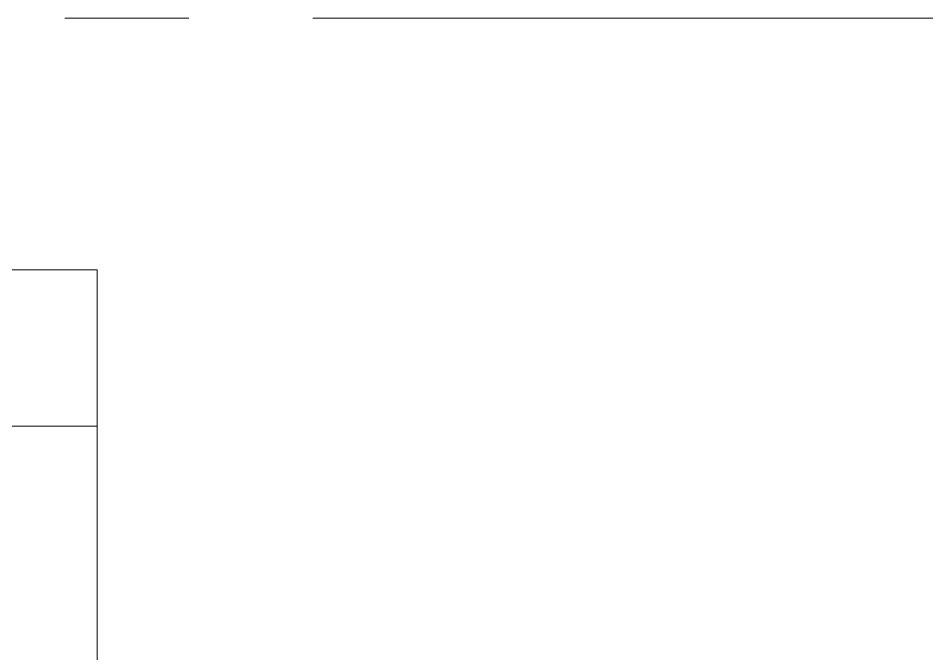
# Model space of a CAD drawing. Header units: millimetres. Extents: x -220592 to 404889, y -217665 to 38245.
# Drawn here: x 7778.67 to 7790.37, y -48112.35 to -48104.22 of the extents above; entities that cross this region are included whole.
import ezdxf

# ---------------------------------------------------------------- set-up
doc = ezdxf.new("R2010")
doc.units = ezdxf.units.MM
doc.linetypes.add('XKITLINE00', pattern=[0])
doc.layers.add('Part', color=7, linetype='Continuous', lineweight=0)
doc.layers.add('S-GRID', color=7, linetype='Continuous', lineweight=0)

# ---------------------------------------------------------------- blocks, each defined once
blk = doc.blocks.new('*A15106')
at = {"layer": 'S-GRID', "color": 7, "linetype": 'XKITLINE00', "lineweight": 0}
for p, q in [((41.616073, 106), (43.203573, 106)), ((44.791073, 106), (52.728573, 106))]:
    blk.add_line(p, q, dxfattribs=at)
blk = doc.blocks.new('*A15211')
at = {"layer": 'Part', "color": 7, "linetype": 'XKITLINE00', "lineweight": 0}
for p, q in [((40.029976, 100.779961), (40.029974, 93.899533)), ((42.029976, 100.77996), (40.029976, 100.779961)), ((42.029976, 100.77996), (42.029974, 93.899532)), ((42.029974, 93.899532), (40.029974, 93.899533))]:
    blk.add_line(p, q, dxfattribs=at)
blk = doc.blocks.new('*A15349')
at = {"layer": 'Part', "color": 7, "linetype": 'XKITLINE00', "lineweight": 0}
for p, q in [((42.030015, 102.78), (40.030015, 102.78)), ((40.030015, 102.78), (40.030015, 100.78)), ((42.030015, 100.78), (42.030015, 102.78)), ((40.030015, 100.78), (42.030015, 100.78))]:
    blk.add_line(p, q, dxfattribs=at)

msp = doc.modelspace()

# ---------------------------------------------------------------- block references
at = {"color": 7, "lineweight": 0}
for name in ['*A15106', '*A15349', '*A15211']:
    msp.add_blockref(name, (7737.6457, -48210.2152), dxfattribs=at)

doc.saveas('drawing.dxf')
